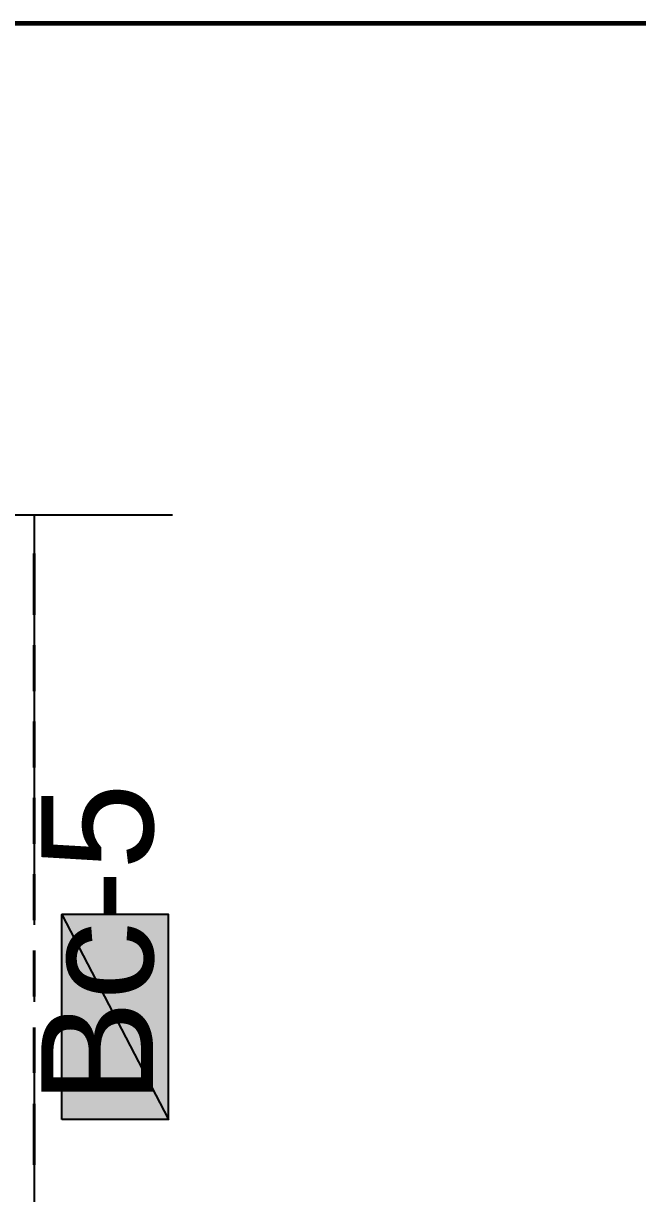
# Model space of a CAD drawing. Extents: x 8 to 21351, y 0 to 420.
# Drawn here: x 15932.23 to 15952.33, y 376.8 to 415.08 of the extents above; entities that cross this region are included whole.
import ezdxf

# ---------------------------------------------------------------- set-up
doc = ezdxf.new("R2010")
doc.units = 0
doc.styles.add('TEYPDFCAD_TEXT', font='arial.ttf')

msp = doc.modelspace()

# ---------------------------------------------------------------- hatches: boundary and pattern name
at = {"true_color": 0xffffff}
h = msp.add_hatch(color=0, dxfattribs=at)
h.paths.add_polyline_path([(15933.491, 379.222), (15933.491, 385.932), (15936.984, 379.222)])
h.paths.add_polyline_path([(15933.491, 385.932), (15936.984, 379.222), (15936.984, 385.932)])

# ---------------------------------------------------------------- linework, layer by layer
at = {"color": 7, "lineweight": 25}
for p, q in [((15937.111, 398.992), (15922.083, 398.992)), ((15932.581, 398.992), (15932.581, 385.593)), ((15932.581, 384.09), (15932.581, 383.074)), ((15932.581, 381.593), (15932.581, 361.59))]:
    msp.add_line(p, q, dxfattribs=at)
at = {"color": 7, "lineweight": 40}
for p, q in [((15932.581, 397.743), (15932.581, 395.732)), ((15932.581, 394.737), (15932.581, 393.234)), ((15932.581, 392.239), (15932.581, 390.737)), ((15932.581, 389.742), (15932.581, 388.239)), ((15932.581, 387.244), (15932.581, 385.741)), ((15932.581, 384.746), (15932.581, 383.244)), ((15932.581, 382.228), (15932.581, 380.746)), ((15932.581, 379.73), (15932.581, 377.74))]:
    msp.add_line(p, q, dxfattribs=at)
at = {"color": 0, "lineweight": 0, "true_color": 0xffffff}
msp.add_line((15936.984, 379.222), (15936.984, 385.932), dxfattribs=at)
at = {"lineweight": 60}
msp.add_lwpolyline([(15572.854, 5.08), (16141.835, 5.08), (16141.835, 415.078), (15572.854, 415.078)], close=True, dxfattribs=at)
at = {"color": 0, "true_color": 0xffffff}
for points in [[(15933.491, 379.222), (15933.491, 385.932), (15936.984, 379.222)], [(15933.491, 385.932), (15936.984, 379.222), (15936.984, 385.932)]]:
    msp.add_lwpolyline(points, close=True, dxfattribs=at)

# ---------------------------------------------------------------- texts
at = {"color": 7, "style": 'TEYPDFCAD_TEXT'}
msp.add_text('Вс-5', height=3.6618, rotation=90, dxfattribs=at).set_placement((15936.476, 379.709))

doc.saveas('drawing.dxf')
